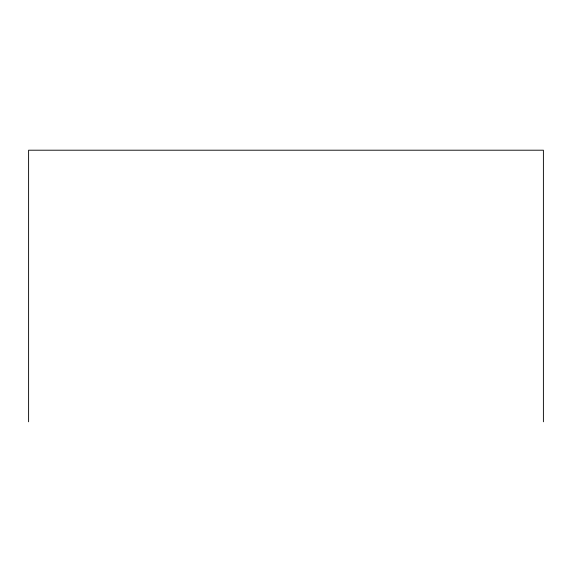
<?xml version="1.0" encoding="UTF-8"?>
<svg xmlns="http://www.w3.org/2000/svg" width="572" height="572" viewBox="0 0 572 572"><rect width="100%" height="100%" fill="white"/><g stroke="black" fill="none" stroke-linecap="round" stroke-linejoin="round"><path stroke-width="0.86" d="M543.4 421.793L543.4 150.207L28.6 150.207L28.6 421.793"/></g></svg>
